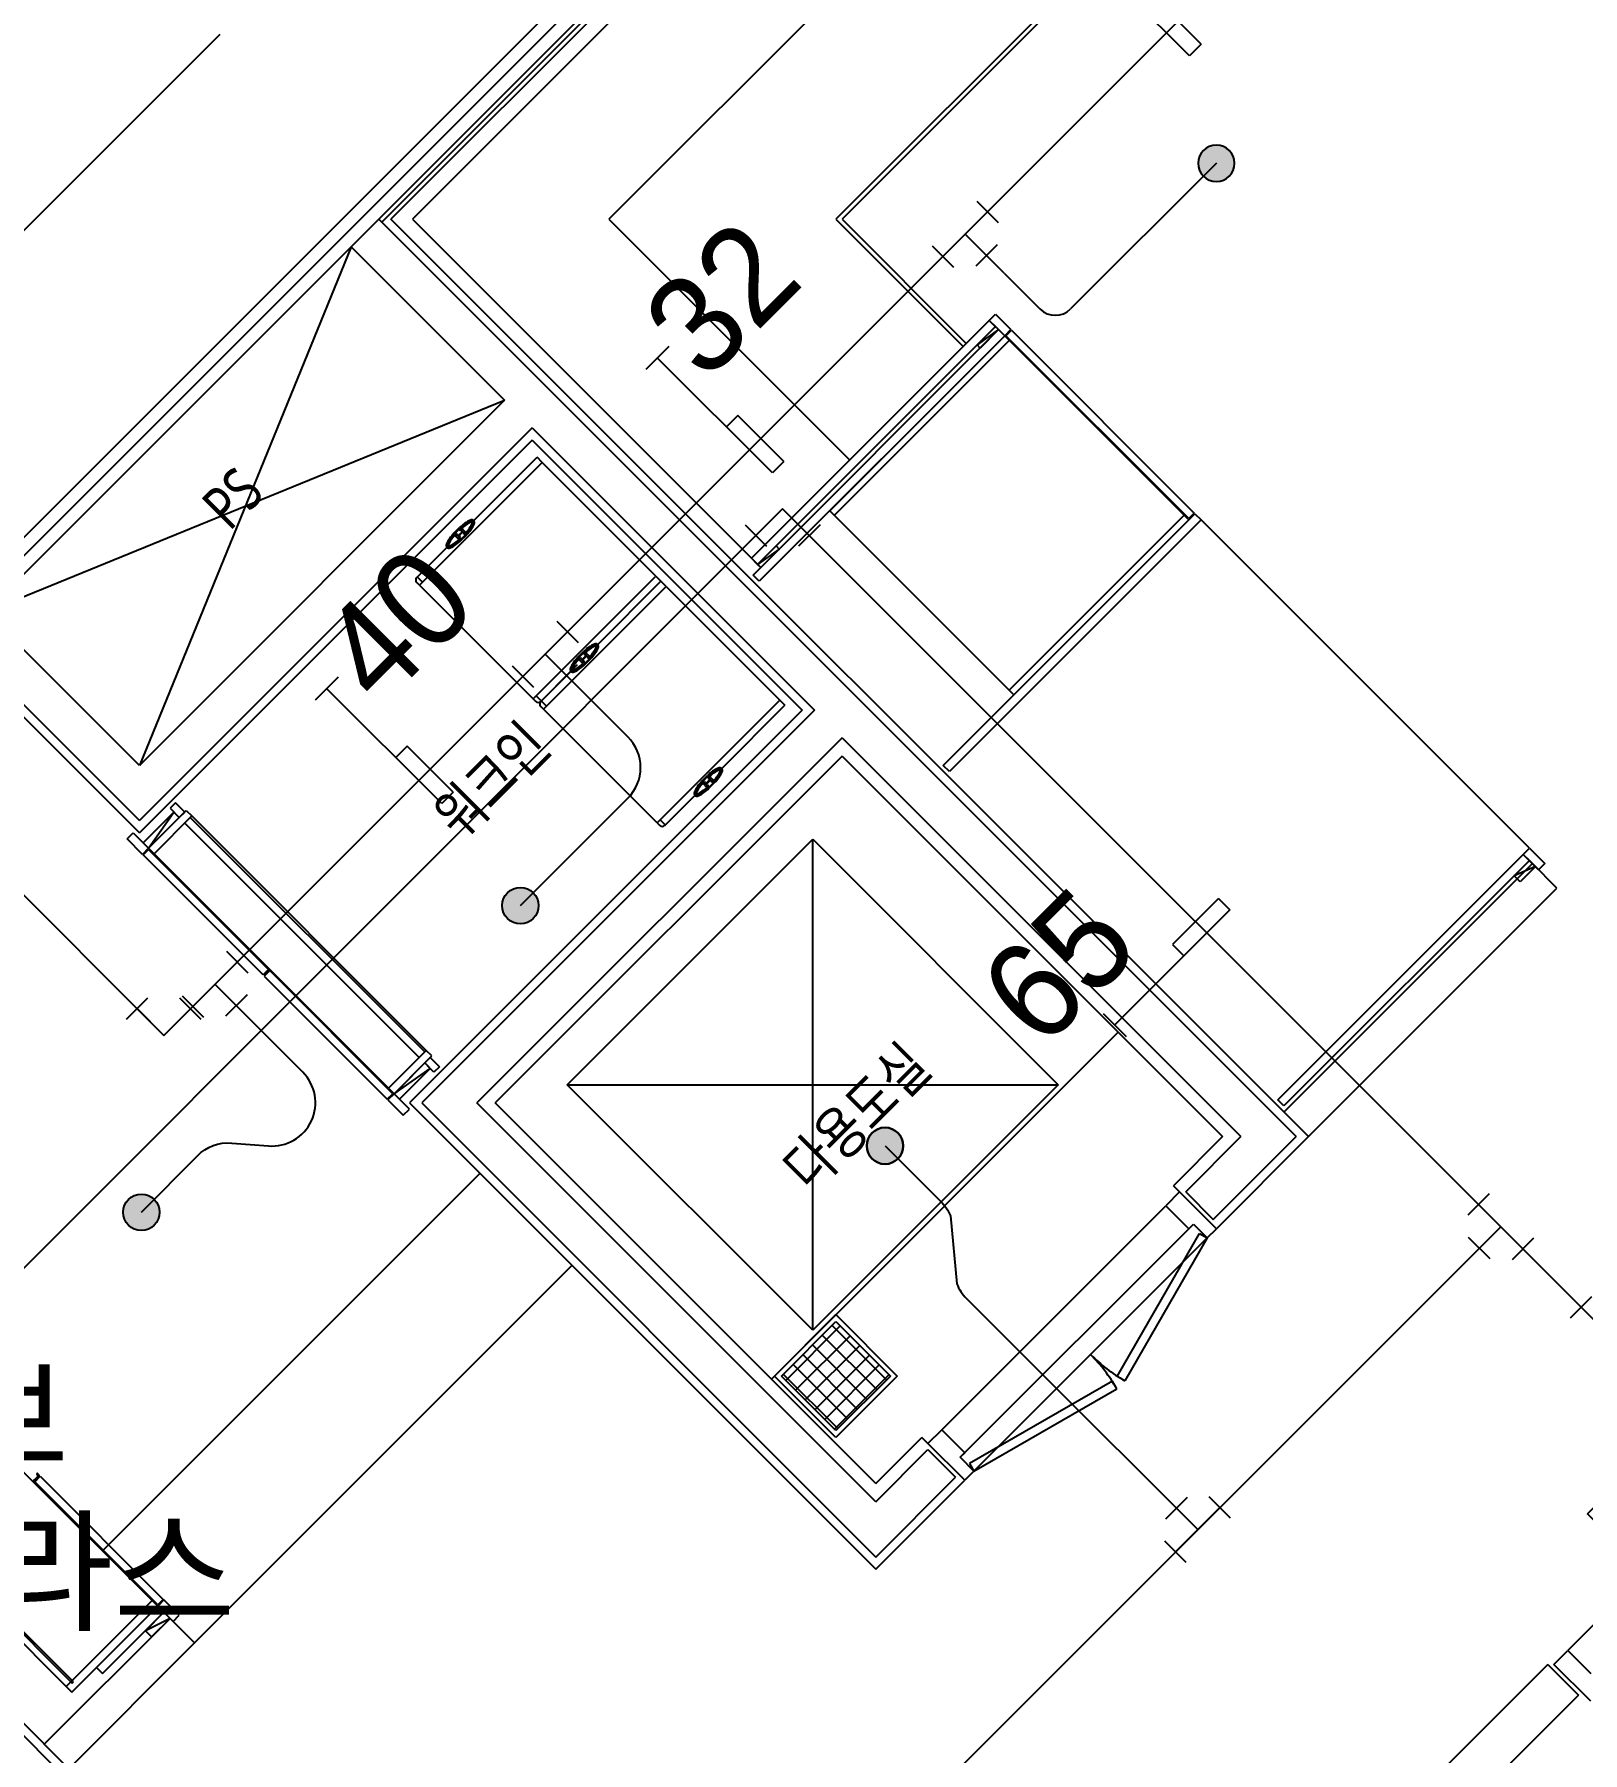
# Model space of a CAD drawing. Header units: millimetres. Extents: x 238075 to 303070, y -258150 to -205841.
# Drawn here: x 274985 to 278553, y -236441 to -232482 of the extents above; entities that cross this region are included whole.
import ezdxf
from ezdxf.enums import TextEntityAlignment as Align

# ---------------------------------------------------------------- set-up
doc = ezdxf.new("R2010")
doc.units = ezdxf.units.MM
doc.header["$LTSCALE"] = 200
for name, color, linetype in [('-소화(SP가지관)', 3, 'Continuous'), ('-소화(SP헤드하향)', 2, 'Continuous'), ('L4', 4, 'Continuous'), ('SP 배관  변경', 6, 'Continuous'), ('SP 후렉시블', 7, 'Continuous'), ('TEX', 3, 'Continuous'), ('아파트', 253, 'Continuous')]:
    doc.layers.add(name, color=color, linetype=linetype)
doc.styles.add('돋움', font='Dotum.ttf')
doc.styles.add('맑은고딕', font='malgun.ttf', dxfattribs={"width": 0.8})
doc.linetypes.add('BATTING', pattern='A,0.0001,-0.1,[134,ltypeshp.shx,S=0.1,R=0,X=-0.1,Y=0],-0.2,[134,ltypeshp.shx,S=0.1,R=180,X=0.1,Y=0],-0.1', length=0.4001)

# ---------------------------------------------------------------- blocks, each defined once
blk = doc.blocks.new('A$C39172136')
at = {"layer": '-소화(SP헤드하향)'}
blk.add_hatch(color=0, dxfattribs=at).paths.add_polyline_path([(0, -42, -1), (0, 42, -1)])
at = {"layer": '-소화(SP헤드하향)', "color": 0}
blk.add_circle((0, 0), 42, dxfattribs=at)
blk = doc.blocks.new('A$C4E9C0D0D')
at = {"layer": '-소화(SP헤드하향)'}
blk.add_hatch(color=0, dxfattribs=at).paths.add_polyline_path([(2642, 2600, -1), (2558, 2600, -1)])
at = {"layer": '-소화(SP헤드하향)', "color": 0}
blk.add_circle((2600, 2600, 0), 42, dxfattribs=at)
blk = doc.blocks.new('A$C78BA73EA')
for p, q in [((0.5, 5), (0.5, 0)), ((1, 5), (0.5, 5)), ((1, 5), (1, 3)), ((1, 3), (0.5, 3)), ((1, 0), (0, 0))]:
    blk.add_line(p, q)
blk = doc.blocks.new('A$C1978247E')
at = {"color": 0}
for p, q in [((-45.1, 90), (45.1, 90)), ((0, 0), (0, 90)), ((-93.8, -45.1), (-93.8, 45.1)), ((93.8, 0), (-93.8, 0)), ((93.8, -45.1), (93.8, 45.1))]:
    blk.add_line(p, q, dxfattribs=at)
blk = doc.blocks.new('A$C476E3A35')
at = {"color": 0}
for p, q in [((112.5, 0), (0, 0)), ((0, 0), (0, -113.2)), ((112.5, 45.1), (112.5, -45.1)), ((-45.1, -113.2), (45.1, -113.2))]:
    blk.add_line(p, q, dxfattribs=at)

msp = doc.modelspace()

# ---------------------------------------------------------------- linework, layer by layer
at = {"layer": '-소화(SP가지관)', "color": 2, "ltscale": 0.25}
for p, q in [((275283.3, -234788.6, 54985.4), (278329.7, -231742.2, 54985.4)), ((274013.6, -233518.9, 54985.4), (275283.3, -234788.6, 54985.4)), ((274540.8, -235743.2, 54985.4), (276709.1, -233574.9, 54985.4)), ((278611.2, -235477, 54985.4), (276709.1, -233574.9, 54985.4))]:
    msp.add_line(p, q, dxfattribs=at)
at = {"layer": '-소화(SP가지관)', "color": 6}
for p, q in [((277219.4, -233032, 54985.4), (277129.7, -232942.2, 54985.4)), ((276251.2, -233999.3, 54985.4), (276161.9, -233910, 54985.4)), ((276227.3, -237366, 54985.4), (278363.8, -235229.5, 54985.4))]:
    msp.add_line(p, q, dxfattribs=at)
at = {"layer": '-소화(SP가지관)', "ltscale": 2}
msp.add_line((277295.9, -235557.9, 54985.4), (277665.6, -235927.6, 54985.4), dxfattribs=at)
for p, q in [((277708.7, -232778.7, 54985.4), (277372.8, -233114.6, 54985.4)), ((277219.4, -233032, 54985.4), (277302.1, -233114.6, 54985.4))]:
    msp.add_line(p, q)
msp.add_arc((277337.4, -233079.2, 54985.4), 50, 225, 315)
at = {"layer": 'L4'}
for p, q in [((278864.8, -229778.7), (274788.3, -233855.2)), ((274809.5, -233791.5, 54985.4), (278847.1, -229754, 54985.4)), ((278886, -229799.9), (274809.5, -233876.4)), ((278893.1, -229807), (275785.3, -232914.7)), ((278900.1, -229814.1), (275806.5, -232907.7)), ((278896.6, -229867.1), (275856, -232907.7)), ((278967.3, -230248.9), (276308.6, -232907.7)), ((278967.3, -230772.2), (276831.8, -232907.7)), ((278967.3, -230786.3), (276846, -232907.7)), ((274357, -233537, 54985.4), (275412.7, -232481.2, 54985.4)), ((275714.6, -232971.3), (275778.3, -232907.7)), ((275778.3, -232907.7), (277892.5, -235021.9)), ((275778.3, -232907.7), (275778.3, -232907.7)), ((277920.8, -235021.9), (275806.5, -232907.7)), ((275856, -232907.7), (276658.6, -233710.2)), ((276308.6, -232907.7), (276863.7, -233462.7)), ((276831.8, -232907.7), (277125.3, -233201.1)), ((276846, -232907.7), (277132.4, -233194)), ((275714.6, -232971.3), (275226.7, -234166.3)), ((275714.6, -232971.3), (276068.2, -233324.9)), ((276637.4, -233689), (277185.4, -233141)), ((277185.4, -233141), (277199.5, -233126.9)), ((277220.8, -233176.4), (277185.4, -233141)), ((277185.4, -233141), (277199.5, -233155.2)), ((277199.5, -233126.9), (277234.9, -233162.2)), ((276640.9, -233727.9), (277206.6, -233162.2)), ((277199.5, -233155.2), (276651.5, -233703.2)), ((277220.8, -233176.4), (276655.1, -233742)), ((276817.7, -233579.4), (277220.8, -233176.4)), ((277157.1, -233197.6), (277199.5, -233155.2)), ((277206.6, -233162.2), (277157.1, -233197.6)), ((277206.6, -233162.2), (277164.2, -233204.6)), ((277199.5, -233155.2), (277206.6, -233162.2)), ((277206.6, -233162.2), (277220.8, -233176.4)), ((277234.9, -233162.2), (277220.8, -233176.4)), ((277220.8, -233176.4), (277645, -233600.6)), ((277223.6, -233176.4), (277236.3, -233163.6)), ((277645, -233597.8), (277223.6, -233176.4)), ((277236.3, -233163.6), (277657.7, -233585.1)), ((276828.3, -233590), (277231.4, -233187)), ((277164.2, -233204.6), (277157.1, -233197.6)), ((274873.2, -233812.8), (276068.2, -233324.9)), ((276068.2, -233324.9), (275226.7, -234166.3)), ((276131.8, -233388.5), (275226.7, -234293.6)), ((276131.8, -233416.8), (275226.7, -234321.9)), ((276131.8, -233388.5), (276782.3, -234039)), ((276131.8, -233416.8), (276754.1, -234039)), ((275996, -233603.5), (276143.1, -233456.4)), ((276155.1, -233468.4), (276143.1, -233456.4)), ((275872.3, -233751.2), (276155.1, -233468.4)), ((276155.1, -233468.4), (275872.3, -233751.2)), ((276416.8, -233730), (276155.1, -233468.4)), ((277242, -234003.7), (276817.7, -233579.4)), ((275951.7, -233631.6), (275964.7, -233618.5)), ((275952.7, -233632.6), (275965.8, -233619.6)), ((275994.6, -233604.9), (275997.1, -233602.4)), ((277079.3, -234166.3), (277659.2, -233586.5)), ((277673.3, -233600.6), (277093.5, -234180.5)), ((277634.4, -233590), (277231.4, -233993.1)), ((277645, -233600.6), (277242, -234003.7)), ((277657.7, -233585.1), (277645, -233597.8)), ((277659.2, -233586.5), (277673.3, -233600.6)), ((278429.9, -234357.2), (277673.3, -233600.6)), ((278429.9, -234357.2), (277673.3, -233600.6)), ((275963.2, -233645.9), (275953.6, -233636.3)), ((275954.1, -233634), (275955.2, -233635.1)), ((275957.9, -233632.5), (275955.2, -233635.1)), ((275959.1, -233639), (275956.6, -233636.5)), ((275959.3, -233633.9), (275957.9, -233632.5)), ((275960.9, -233637.2), (275959.1, -233639)), ((275960.9, -233637.2), (275959.1, -233639)), ((275961.4, -233636), (275960.5, -233636.9)), ((275961.4, -233636), (275960.5, -233636.8)), ((275960.5, -233636.8), (275960.9, -233637.2)), ((275960.5, -233636.9), (275960.9, -233637.2)), ((275962.3, -233638.6), (275960.5, -233640.4)), ((275963, -233642.9), (275960.5, -233640.4)), ((275961.4, -233636), (275961.7, -233636.4)), ((275961.4, -233636), (275961.7, -233636.3)), ((275961.7, -233636.3), (275969.5, -233628.6)), ((275962.6, -233639), (275962.3, -233638.6)), ((275962.7, -233639), (275962.3, -233638.6)), ((275963.5, -233638.1), (275962.6, -233639)), ((275963.5, -233638.1), (275962.7, -233639)), ((275963.1, -233637.8), (275970.9, -233630)), ((275963.5, -233638.1), (275963.1, -233637.8)), ((275963.5, -233638.1), (275963.2, -233637.8)), ((275967, -233641.6), (275964.4, -233644.3)), ((275964.4, -233644.3), (275965.5, -233645.4)), ((275965.5, -233645.4), (275964.4, -233644.3)), ((275965.6, -233624.7), (275968.3, -233622.1)), ((275967, -233626.1), (275965.6, -233624.7)), ((275967, -233633.9), (275965.6, -233632.5)), ((275967, -233641.6), (275965.6, -233640.2)), ((275966.9, -233646.8), (275979.9, -233633.7)), ((275967.2, -233621), (275968.3, -233622.1)), ((275967.9, -233647.8), (275981, -233634.8)), ((275969.1, -233628.2), (275970, -233627.4)), ((275969.1, -233628.2), (275969.5, -233628.6)), ((275969.2, -233628.2), (275970, -233627.4)), ((275969.2, -233628.2), (275969.5, -233628.6)), ((275979.1, -233630), (275969.5, -233620.4)), ((275972.1, -233625.9), (275969.7, -233623.5)), ((275970, -233627.4), (275970.4, -233627.7)), ((275970, -233627.4), (275970.3, -233627.7)), ((275970.3, -233627.7), (275972.1, -233625.9)), ((275970.4, -233627.7), (275972.1, -233625.9)), ((275971.3, -233630.3), (275970.9, -233630)), ((275971.3, -233630.4), (275970.9, -233630)), ((275971.3, -233630.3), (275972.1, -233629.5)), ((275971.3, -233630.4), (275972.1, -233629.5)), ((275971.8, -233629.1), (275973.6, -233627.3)), ((275972.1, -233629.5), (275971.8, -233629.1)), ((275972.1, -233629.5), (275971.8, -233629.2)), ((275974.8, -233633.9), (275973.4, -233632.5)), ((275976, -233629.8), (275973.6, -233627.3)), ((275974.8, -233633.9), (275977.4, -233631.2)), ((275977.4, -233631.2), (275978.5, -233632.3)), ((275978.5, -233632.3), (275977.4, -233631.2)), ((274597.4, -233692.6), (275226.7, -234321.9)), ((275865.9, -233733.6), (275936.6, -233662.9)), ((275935.5, -233663.9), (275938, -233661.5)), ((276651.5, -233703.2), (276637.4, -233689)), ((276651.5, -233703.2), (276694, -233660.7)), ((276701, -233667.8), (276651.5, -233703.2)), ((276701, -233667.8), (276658.6, -233710.2)), ((276694, -233660.7), (276701, -233667.8)), ((275879.4, -233744.2), (275867.3, -233732.2)), ((276133.9, -234012.9), (276416.8, -233730)), ((276133.9, -234012.9), (276416.8, -233730)), ((276416.8, -233730), (276428.8, -233742.1)), ((276655.1, -233742), (276640.9, -233727.9)), ((276658.6, -233710.2), (276651.5, -233703.2)), ((275872.3, -233751.2), (275865.9, -233744.9)), ((275872.3, -233751.2), (276133.9, -234012.9)), ((276158, -234036.9), (276440.8, -233754.1)), ((276158, -234036.9), (276440.8, -233754.1)), ((276281.7, -233889.1), (276428.8, -233742.1)), ((276281.7, -233889.1), (276428.8, -233742.1)), ((276440.8, -233754.1), (276428.8, -233742.1)), ((276440.8, -233754.1), (276702.4, -234015.7)), ((275226.7, -234166.3), (274873.2, -233812.8)), ((274809.5, -233876.4), (275226.7, -234293.6)), ((276280.3, -233890.6), (276282.8, -233888.1)), ((276237.3, -233917.2), (276250.4, -233904.2)), ((276238.4, -233918.3), (276251.5, -233905.2)), ((276239.3, -233922), (276248.9, -233931.6)), ((276240.9, -233920.8), (276239.8, -233919.7)), ((276239.8, -233919.7), (276240.9, -233920.8)), ((276243.5, -233918.1), (276240.9, -233920.8)), ((276242.3, -233922.2), (276244.7, -233924.7)), ((276243.5, -233918.1), (276244.9, -233919.5)), ((276246.6, -233922.9), (276244.7, -233924.7)), ((276247, -233921.7), (276246.2, -233922.5)), ((276247.1, -233921.7), (276246.2, -233922.5)), ((276246.2, -233922.5), (276246.6, -233922.9)), ((276246.2, -233922.5), (276246.6, -233922.9)), ((276248, -233924.3), (276246.2, -233926.1)), ((276248, -233924.3), (276246.2, -233926.1)), ((276246.2, -233926.1), (276248.7, -233928.6)), ((276247, -233921.7), (276247.4, -233922)), ((276247.1, -233921.7), (276247.4, -233922)), ((276247.4, -233922), (276255.2, -233914.3)), ((276248.3, -233924.6), (276248, -233924.3)), ((276248.3, -233924.6), (276248, -233924.3)), ((276249.2, -233923.8), (276248.3, -233924.6)), ((276249.2, -233923.8), (276248.3, -233924.6)), ((276248.8, -233923.4), (276256.6, -233915.7)), ((276249.2, -233923.8), (276248.8, -233923.4)), ((276249.2, -233923.8), (276248.8, -233923.4)), ((276252.7, -233927.3), (276250.1, -233930)), ((276251.1, -233931), (276250.1, -233930)), ((276251.3, -233910.4), (276253.9, -233907.7)), ((276251.3, -233910.4), (276252.7, -233911.8)), ((276251.3, -233918.2), (276252.7, -233919.6)), ((276251.3, -233925.9), (276252.7, -233927.3)), ((276252.5, -233932.5), (276265.6, -233919.4)), ((276253.9, -233907.7), (276252.9, -233906.7)), ((276252.9, -233906.7), (276253.9, -233907.7)), ((276253.6, -233933.5), (276266.7, -233920.5)), ((276254.8, -233913.9), (276255.7, -233913.1)), ((276254.8, -233913.9), (276255.7, -233913.1)), ((276254.8, -233913.9), (276255.2, -233914.3)), ((276254.8, -233913.9), (276255.2, -233914.3)), ((276255.1, -233906.1), (276264.7, -233915.7)), ((276255.4, -233909.1), (276257.8, -233911.6)), ((276255.7, -233913.1), (276256, -233913.4)), ((276255.7, -233913.1), (276256, -233913.4)), ((276256, -233913.4), (276257.8, -233911.6)), ((276256.9, -233916), (276256.6, -233915.7)), ((276256.9, -233916), (276256.6, -233915.7)), ((276256.9, -233916), (276257.8, -233915.2)), ((276256.9, -233916), (276257.8, -233915.2)), ((276257.4, -233914.8), (276259.2, -233913)), ((276257.4, -233914.8), (276259.2, -233913)), ((276257.8, -233915.2), (276257.4, -233914.8)), ((276257.8, -233915.2), (276257.4, -233914.8)), ((276259.1, -233918.2), (276260.5, -233919.6)), ((276259.2, -233913), (276261.7, -233915.5)), ((276260.5, -233919.6), (276263.1, -233916.9)), ((276264.2, -233918), (276263.1, -233916.9)), ((276151.6, -234019.3), (276222.3, -233948.6)), ((276151.6, -234019.3), (276222.3, -233948.6)), ((276221.2, -233949.6), (276223.7, -233947.1)), ((276133.9, -234012.9), (276140.3, -234019.2)), ((276141, -234005.8), (276153, -234017.8)), ((276702.4, -234015.7), (276419.6, -234298.5)), ((276419.6, -234298.5), (276702.4, -234015.7)), ((276702.4, -234015.7), (276714.5, -234027.7)), ((276754.1, -234039), (275849, -234944.1)), ((276782.3, -234039), (275877.3, -234944.1)), ((276158, -234036.9), (276151.6, -234030.6)), ((276165, -234029.8), (276153, -234017.8)), ((276419.6, -234298.5), (276158, -234036.9)), ((276567.4, -234174.8), (276714.5, -234027.7)), ((276846, -234102.7), (276004.5, -234944.1)), ((276846, -234102.7), (277765.2, -235021.9)), ((276846, -234145.1), (276047, -234944.1)), ((276566, -234176.2), (276568.4, -234173.8)), ((276846, -234145.1), (277722.8, -235021.9)), ((277093.5, -234180.5), (277079.3, -234166.3)), ((276523, -234202.9), (276536.1, -234189.9)), ((276524.1, -234204), (276537.1, -234190.9)), ((276524.9, -234207.7), (276534.5, -234217.3)), ((276526.5, -234206.5), (276525.5, -234205.4)), ((276525.5, -234205.4), (276526.5, -234206.5)), ((276529.2, -234203.8), (276526.5, -234206.5)), ((276527.9, -234207.9), (276530.4, -234210.4)), ((276529.2, -234203.8), (276530.6, -234205.2)), ((276532.2, -234208.6), (276530.4, -234210.4)), ((276533.6, -234210), (276531.8, -234211.8)), ((276533.7, -234210), (276531.8, -234211.8)), ((276531.8, -234211.8), (276534.3, -234214.2)), ((276532.7, -234207.3), (276531.9, -234208.2)), ((276532.7, -234207.4), (276531.9, -234208.2)), ((276531.9, -234208.2), (276532.2, -234208.6)), ((276531.9, -234208.2), (276532.2, -234208.5)), ((276532.7, -234207.3), (276533.1, -234207.7)), ((276532.7, -234207.4), (276533.1, -234207.7)), ((276533.1, -234207.7), (276540.8, -234199.9)), ((276534, -234210.3), (276533.6, -234210)), ((276534, -234210.3), (276533.7, -234210)), ((276534.8, -234209.5), (276534, -234210.3)), ((276534.9, -234209.5), (276534, -234210.3)), ((276534.5, -234209.1), (276542.3, -234201.3)), ((276534.8, -234209.5), (276534.5, -234209.1)), ((276534.9, -234209.5), (276534.5, -234209.1)), ((276538.4, -234213), (276535.7, -234215.6)), ((276536.9, -234196.1), (276539.6, -234193.4)), ((276536.9, -234196.1), (276538.4, -234197.5)), ((276537, -234203.8), (276538.4, -234205.2)), ((276537, -234211.6), (276538.4, -234213)), ((276538.2, -234218.1), (276551.3, -234205.1)), ((276539.6, -234193.4), (276538.5, -234192.3)), ((276538.5, -234192.3), (276539.6, -234193.4)), ((276539.3, -234219.2), (276552.3, -234206.1)), ((276540.5, -234199.6), (276541.3, -234198.7)), ((276540.5, -234199.6), (276541.3, -234198.7)), ((276540.5, -234199.6), (276540.8, -234199.9)), ((276540.5, -234199.6), (276540.8, -234199.9)), ((276540.8, -234191.8), (276550.4, -234201.4)), ((276541, -234194.8), (276543.5, -234197.3)), ((276541.3, -234198.7), (276541.7, -234199.1)), ((276541.3, -234198.7), (276541.7, -234199.1)), ((276541.7, -234199.1), (276543.5, -234197.3)), ((276542.6, -234201.7), (276542.3, -234201.3)), ((276542.6, -234201.7), (276542.3, -234201.4)), ((276542.6, -234201.7), (276543.5, -234200.8)), ((276542.6, -234201.7), (276543.5, -234200.9)), ((276543.1, -234200.5), (276544.9, -234198.7)), ((276543.1, -234200.5), (276544.9, -234198.7)), ((276543.5, -234200.8), (276543.1, -234200.5)), ((276543.5, -234200.9), (276543.1, -234200.5)), ((276544.7, -234203.8), (276546.1, -234205.2)), ((276544.9, -234198.7), (276547.4, -234201.2)), ((276546.1, -234205.2), (276548.8, -234202.6)), ((276549.9, -234203.7), (276548.8, -234202.6)), ((275310.2, -234252.6), (275297.4, -234265.3)), ((275331.4, -234273.8), (275310.2, -234252.6)), ((276437.3, -234304.9), (276508, -234234.2)), ((276506.9, -234235.3), (276509.4, -234232.8)), ((276536.8, -234216.7), (276535.7, -234215.6)), ((275235.2, -234344.5), (275305.9, -234273.8)), ((275247.9, -234357.2), (275334.9, -234270.3)), ((275247.9, -234357.2), (275305.9, -234273.8)), ((275318.6, -234286.5), (275247.9, -234357.2)), ((275347.6, -234283), (275260.7, -234370)), ((275297.4, -234265.3), (275318.6, -234286.5)), ((275305.9, -234273.8), (275318.6, -234286.5)), ((275318.6, -234286.5), (275331.4, -234273.8)), ((275334.9, -234270.3), (275347.6, -234283)), ((275884.3, -234826.8), (275344.1, -234286.5)), ((275887.9, -234823.2), (275347.6, -234283)), ((276426.7, -234291.5), (276438.7, -234303.5)), ((275198.4, -234336), (275212.6, -234321.9)), ((275212.6, -234321.9), (275247.9, -234357.2)), ((275871.6, -234839.5), (275331.4, -234299.2)), ((276419.6, -234298.5), (276426, -234304.9)), ((275233.8, -234371.4), (275198.4, -234336)), ((275247.9, -234357.2), (275233.8, -234371.4)), ((275247.9, -234357.2), (275235.2, -234344.5)), ((275235.3, -234372.8), (275248, -234360.1)), ((275260.7, -234370), (275247.9, -234357.2)), ((275248, -234360.1), (275524.4, -234636.5)), ((275800.9, -234910.2), (275260.7, -234370)), ((276212.9, -234902.4, 0), (276778.6, -234336.7, 0)), ((276778.6, -235468.1, 0), (276778.6, -234336.7, 0)), ((276778.6, -234336.7, 0), (277344.3, -234902.4, 0)), ((277850.1, -234937.1), (278415.8, -234371.4)), ((278415.8, -234371.4), (278429.9, -234357.2)), ((278415.8, -234371.4), (278429.9, -234385.5)), ((278451.1, -234406.7), (278415.8, -234371.4)), ((278429.9, -234357.2), (278465.3, -234392.6)), ((275511.7, -234649.3), (275235.3, -234372.8)), ((278429.9, -234385.5), (277864.2, -234951.2)), ((278437, -234392.6), (277864.2, -234965.3)), ((278394.6, -234420.9), (278429.9, -234385.5)), ((278444.1, -234399.7), (278394.6, -234420.9)), ((278444.1, -234399.7), (278408.7, -234435)), ((278429.9, -234385.5), (278444.1, -234399.7)), ((278493.5, -234449.2), (278437, -234392.6)), ((278465.3, -234392.6), (278451.1, -234406.7)), ((277920.8, -235021.9), (278493.5, -234449.2)), ((278408.7, -234435), (278394.6, -234420.9)), ((275524.4, -234636.5), (275511.7, -234649.3)), ((275527.2, -234636.5), (275513.1, -234650.7)), ((275527.2, -234639.4), (275514.5, -234652.1)), ((275810.7, -234922.9), (275527.2, -234639.4)), ((275514.5, -234652.1), (275798, -234935.6)), ((277482.4, -234781.5), (276683.4, -235580.5)), ((275887.9, -234823.2), (275800.9, -234910.2)), ((275813.6, -234922.9), (275900.6, -234835.9)), ((275884.3, -234852.2), (275897.1, -234839.5)), ((275900.6, -234835.9), (275887.9, -234823.2)), ((275897.1, -234839.5), (275918.3, -234860.7)), ((276068.2, -237482.6), (273437.7, -234852.2)), ((275884.3, -234852.2), (275813.6, -234922.9)), ((275813.6, -234922.9), (275897.1, -234864.9)), ((275826.3, -234935.6), (275897.1, -234864.9)), ((275905.5, -234873.4), (275884.3, -234852.2)), ((275897.1, -234864.9), (275884.3, -234852.2)), ((275918.3, -234860.7), (275905.5, -234873.4)), ((275798, -234935.6), (275810.7, -234922.9)), ((275813.6, -234922.9), (275799.5, -234937.1)), ((275800.9, -234910.2), (275813.6, -234922.9)), ((275813.6, -234922.9), (275826.3, -234935.6)), ((275849, -234958.3), (275813.6, -234922.9)), ((276212.9, -234902.4, 0), (277344.3, -234902.4, 0)), ((276778.6, -235468.1, 0), (276212.9, -234902.4, 0)), ((277344.3, -234902.4, 0), (276778.6, -235468.1, 0)), ((275799.5, -234937.1), (275834.8, -234972.4)), ((275834.8, -234972.4), (275849, -234958.3)), ((275849, -234944.1), (276923.8, -236018.9)), ((275877.3, -234944.1), (276923.8, -235990.6)), ((276923.8, -235863.4), (276004.5, -234944.1)), ((276923.8, -235820.9), (276047, -234944.1)), ((277864.2, -234951.2), (277850.1, -234937.1)), ((277722.8, -235021.9), (277609.7, -235135)), ((277637.9, -235149.2), (277765.2, -235021.9)), ((277701.6, -235212.8), (277892.5, -235021.9)), ((277708.7, -235234), (277920.8, -235021.9)), ((275141.9, -235976.5), (276011.6, -235106.8)), ((277623.8, -235149.2), (277592, -235181)), ((277623.8, -235149.2), (277609.7, -235135)), ((277708.7, -235234), (277623.8, -235149.2)), ((277637.9, -235149.2), (277701.6, -235212.8)), ((277075.8, -235697.2), (277592, -235181)), ((277592, -235181), (277645, -235234)), ((277118.2, -235760.8), (277655.6, -235223.4)), ((277645, -235234), (277655.6, -235223.4)), ((277655.6, -235223.4), (277687.4, -235255.3)), ((277655.6, -235223.4), (277687.4, -235255.3)), ((277687.4, -235255.3), (277708.7, -235234)), ((277687.4, -235255.3), (277150, -235792.7)), ((277480.1, -235574.3), (277670.1, -235245.3)), ((277687.4, -235255.3), (277497.4, -235584.3)), ((277670.1, -235245.3), (277687.4, -235255.3)), ((275354, -236188.6), (276223.7, -235318.9)), ((276690.4, -235573.5), (276831.8, -235432)), ((276831.8, -235432), (276973.3, -235573.5)), ((276706.3, -235573.5), (276831.8, -235447.9)), ((276842, -235458.1), (276716.5, -235583.7)), ((276864.5, -235480.6), (276739, -235606.1)), ((276800.4, -235479.4), (276926, -235604.9)), ((276822.9, -235456.9), (276948.4, -235582.4)), ((276831.8, -235447.9), (276957.4, -235573.5)), ((276886.9, -235503), (276761.4, -235628.6)), ((276778, -235501.8), (276903.5, -235627.3)), ((276733.1, -235546.7), (276858.6, -235672.2)), ((276755.5, -235524.3), (276881, -235649.8)), ((276909.4, -235525.5), (276783.9, -235651)), ((276931.8, -235547.9), (276806.3, -235673.5)), ((276831.8, -235714.9), (276690.4, -235573.5)), ((276831.8, -235699), (276706.3, -235573.5)), ((276710.6, -235569.2), (276836.1, -235694.7)), ((276954.3, -235570.4), (276828.8, -235695.9)), ((276957.4, -235573.5), (276831.8, -235699)), ((276973.3, -235573.5), (276831.8, -235714.9)), ((277469.1, -235585.3), (277140, -235775.3)), ((277479.1, -235602.7), (277469.1, -235585.3)), ((277497.4, -235584.3), (277480.1, -235574.3)), ((277150, -235792.7), (277479.1, -235602.7)), ((279091.1, -235633.6), (278518.3, -236206.3)), ((276923.8, -235820.9), (277029.8, -235714.9)), ((277044, -235729), (277029.8, -235714.9)), ((277044, -235729), (277075.8, -235697.2)), ((277075.8, -235697.2), (277128.8, -235750.2)), ((276923.8, -235863.4), (277044, -235743.2)), ((277128.8, -235813.9), (277044, -235729)), ((277044, -235743.2), (277107.6, -235806.8)), ((277128.8, -235750.2), (277118.2, -235760.8)), ((275269.1, -236103.8), (274950.9, -235785.6)), ((277118.2, -235760.8), (277150, -235792.7)), ((277150, -235792.7), (277118.2, -235760.8)), ((277150, -235792.7), (277128.8, -235813.9)), ((277140, -235775.3), (277150, -235792.7)), ((274984.1, -235816.2), (274995.5, -235804.7)), ((274992.6, -235805.1), (274984.8, -235812.9)), ((274985.6, -235817.4), (274998.4, -235804.7)), ((275269.1, -236101), (274985.6, -235817.4)), ((274990.4, -235799.8), (274992.8, -235803.1)), ((274990.6, -235798.4), (274990.5, -235798.5)), ((274995.5, -235801.9), (274992, -235798.4)), ((274998.4, -235804.7), (275281.9, -236088.2)), ((276923.8, -235990.6), (277107.6, -235806.8)), ((276923.8, -236018.9), (277128.8, -235813.9)), ((276061.1, -237503.9), (274399.4, -235842.2)), ((274753, -235983.6), (275071.2, -236301.8)), ((274773.5, -235982.9), (275071.9, -236281.3)), ((275074.7, -236278.4), (274776.3, -235980)), ((275058.4, -236289), (275256.4, -236091.1)), ((275269.1, -236103.8), (275071.2, -236301.8)), ((275071.2, -236301.8), (275269.1, -236103.8)), ((275269.1, -236103.8), (275127.7, -236245.2)), ((275281.9, -236088.2), (275269.1, -236101)), ((275283.3, -236089.6), (275269.1, -236103.8)), ((275283.3, -236117.9), (275269.1, -236103.8)), ((275269.1, -236103.8), (275304.5, -236139.1)), ((275318.6, -236125), (275283.3, -236089.6)), ((275007.5, -236422), (275297.4, -236132.1)), ((275141.9, -236259.3), (275283.3, -236117.9)), ((275240.9, -236160.4), (275283.3, -236117.9)), ((275297.4, -236132.1), (275240.9, -236160.4)), ((275297.4, -236132.1), (275255, -236174.5)), ((275283.3, -236117.9), (275297.4, -236132.1)), ((275354, -236188.6), (275297.4, -236132.1)), ((275304.5, -236139.1), (275318.6, -236125)), ((275064.1, -236478.6), (275354, -236188.6)), ((275255, -236174.5), (275240.9, -236160.4)), ((278486.5, -236238.1), (278518.3, -236206.3)), ((278518.3, -236206.3), (278571.3, -236259.3)), ((275127.7, -236245.2), (275141.9, -236259.3)), ((278472.3, -236238.1), (277341, -237369.5)), ((278472.3, -236238.1), (278543, -236308.8)), ((278571.3, -236323), (278486.5, -236238.1)), ((275071.9, -236281.3), (275074.7, -236278.4)), ((278543, -236308.8), (277482.4, -237369.5))]:
    msp.add_line(p, q, dxfattribs=at)
at = {"layer": 'L4', "extrusion": (-3e-16, -3e-16, -1)}
for p, q in [((275959.3, -233633.9), (275956.6, -233636.5)), ((275959.3, -233633.9), (275956.6, -233636.5)), ((275959.1, -233633.7), (275959.3, -233633.9)), ((275965.6, -233640.2), (275963, -233642.9)), ((275965.6, -233640.2), (275963, -233642.9)), ((276244.9, -233919.5), (276242.3, -233922.2)), ((276244.9, -233919.6), (276242.3, -233922.2)), ((276251.3, -233925.9), (276248.7, -233928.6)), ((276251.3, -233925.9), (276248.7, -233928.6)), ((276251.4, -233926.1), (276251.3, -233925.9)), ((276530.6, -234205.2), (276527.9, -234207.9)), ((276530.6, -234205.2), (276528, -234207.9)), ((276537, -234211.6), (276534.3, -234214.2)), ((276537, -234211.6), (276534.3, -234214.2)), ((276537.1, -234211.7), (276537, -234211.6))]:
    msp.add_line(p, q, dxfattribs=at)
at = {"layer": 'L4', "extrusion": (3e-16, 3e-16, -1)}
for p, q in [((275966.9, -233626), (275967, -233626.1)), ((275967, -233626.1), (275969.7, -233623.5)), ((275967, -233626.1), (275969.7, -233623.5)), ((275973.4, -233632.5), (275976, -233629.8)), ((275973.4, -233632.5), (275976, -233629.8)), ((276252.7, -233911.8), (276255.4, -233909.1)), ((276252.7, -233911.8), (276255.3, -233909.1)), ((276259.1, -233918.1), (276261.7, -233915.5)), ((276259.1, -233918.2), (276261.7, -233915.5)), ((276259.2, -233918.3), (276259.1, -233918.2)), ((276538.4, -234197.5), (276541, -234194.8)), ((276538.4, -234197.5), (276541, -234194.8)), ((276544.7, -234203.8), (276547.4, -234201.2)), ((276544.7, -234203.8), (276547.4, -234201.2)), ((276544.9, -234204), (276544.7, -234203.8))]:
    msp.add_line(p, q, dxfattribs=at)
at = {"layer": 'L4'}
for centre, radius, start, end in [((276022.7, -233675.2), 81.1, 114.0954, 135.658), ((276022.7, -233675.2), 79.6, 113.7301, 135.6641), ((276022.9, -233675.6), 78, 113.8003, 135.5984), ((276022.9, -233675.6), 76.8, 113.8308, 134.1021), ((276022.9, -233675.6), 76.8, 113.8308, 134.1021), ((275923.9, -233576.6), 78, 314.4016, 336.1997), ((275923.9, -233576.6), 76.8, 315.8979, 336.1692), ((275924.3, -233576.8), 79.6, 314.3359, 336.2699), ((275924.3, -233576.8), 81.1, 314.342, 335.9046), ((275992.5, -233607), 6.5, 44.9062, 116.3201), ((275992.5, -233607), 5, 44.8723, 111.172), ((275992.5, -233607), 3, 339.7251, 110.2749), ((275992.5, -233607), 1.8, 340.7463, 109.2537), ((275992.5, -233607), 5, 338.828, 45.1277), ((275992.5, -233607), 6.5, 333.6799, 45.0938), ((275940.1, -233659.3), 6.5, 153.6799, 225.0938), ((276008.3, -233689.6), 81.1, 134.3216, 155.8855), ((275940.1, -233659.3), 5, 158.828, 225.1277), ((276008.3, -233689.6), 79.6, 134.3154, 156.2508), ((275940.2, -233659.3), 3, 159.7251, 290.2749), ((276008.7, -233689.8), 78, 134.3805, 156.1801), ((275940.2, -233659.3), 1.8, 160.7463, 289.2537), ((276008.7, -233689.8), 76.8, 135.875, 156.1478), ((276008.7, -233689.8), 76.8, 135.875, 156.1478), ((275909.7, -233590.7), 76.8, 293.8095, 314.0792), ((275909.7, -233590.8), 78, 293.7807, 315.5774), ((275909.9, -233591.1), 79.6, 293.7109, 315.6436), ((275909.9, -233591.1), 81.1, 294.0763, 315.6375), ((275940.1, -233659.4), 6.5, 224.9062, 296.3201), ((275940.1, -233659.4), 5, 224.8723, 291.172), ((275871.6, -233739.2), 8, 135, 225), ((276308.4, -233960.9), 81.1, 114.0954, 135.658), ((276308.4, -233960.9), 79.6, 113.7301, 135.6641), ((276308.6, -233961.3), 78, 113.8003, 135.5984), ((276308.6, -233961.3), 76.8, 113.8308, 134.1021), ((276209.6, -233862.2), 78, 314.4016, 336.1997), ((276209.6, -233862.3), 76.8, 315.8979, 336.1692), ((276209.6, -233862.3), 76.8, 315.8979, 336.1692), ((276210, -233862.5), 79.6, 314.3359, 336.2699), ((276210, -233862.5), 81.1, 314.342, 335.9046), ((276278.2, -233892.7), 6.5, 44.9062, 116.3201), ((276278.2, -233892.7), 5, 44.8723, 111.172), ((276278.2, -233892.7), 3, 339.7251, 110.2749), ((276278.1, -233892.7), 1.8, 340.7463, 109.2537), ((276278.2, -233892.7), 5, 338.828, 45.1277), ((276278.2, -233892.7), 6.5, 333.6799, 45.0938), ((276294, -233975.2), 81.1, 134.3625, 155.9237), ((276294, -233975.2), 79.6, 134.3564, 156.2891), ((276294.4, -233975.4), 78, 134.4226, 156.2193), ((276294.4, -233975.4), 76.8, 135.9208, 156.1905), ((276195.4, -233876.5), 76.8, 293.8522, 314.125), ((276195.4, -233876.5), 76.8, 293.8522, 314.125), ((276195.4, -233876.5), 78, 293.8199, 315.6195), ((276195.6, -233876.9), 79.6, 293.7492, 315.6846), ((276195.6, -233876.9), 81.1, 294.1145, 315.6784), ((276225.8, -233945), 6.5, 153.6799, 225.0938), ((276225.8, -233945), 5, 158.828, 225.1277), ((276225.8, -233945), 6.5, 224.9062, 296.3201), ((276225.8, -233945), 5, 224.8723, 291.172), ((276225.8, -233945), 3, 159.7251, 290.2749), ((276225.9, -233945), 1.8, 160.7463, 289.2537), ((276145.9, -234013.6), 8, 225, 315), ((276157.3, -234024.9), 8, 135, 225), ((276594.1, -234246.5), 81.1, 114.0954, 135.658), ((276594.1, -234246.5), 79.6, 113.7301, 135.6641), ((276563.8, -234178.3), 6.5, 44.9062, 116.3201), ((276563.8, -234178.3), 5, 44.8723, 111.172), ((276563.8, -234178.4), 6.5, 333.6799, 45.0938), ((276579.7, -234260.9), 81.1, 134.3625, 155.9237), ((276579.7, -234260.9), 79.6, 134.3564, 156.2891), ((276580.1, -234261.1), 78, 134.4226, 156.2193), ((276580.1, -234261.1), 76.8, 135.9208, 156.1905), ((276594.3, -234246.9), 78, 113.8003, 135.5984), ((276594.3, -234246.9), 76.8, 113.8308, 134.1021), ((276495.3, -234147.9), 78, 314.4016, 336.1997), ((276495.3, -234147.9), 76.8, 315.8979, 336.1692), ((276495.3, -234147.9), 76.8, 315.8979, 336.1692), ((276495.6, -234148.1), 79.6, 314.3359, 336.2699), ((276495.6, -234148.1), 81.1, 314.342, 335.9046), ((276563.8, -234178.4), 3, 339.7251, 110.2749), ((276563.8, -234178.4), 1.8, 340.7463, 109.2537), ((276563.8, -234178.4), 5, 338.828, 45.1277), ((276511.5, -234230.7), 6.5, 153.6799, 225.0938), ((276511.5, -234230.7), 5, 158.828, 225.1277), ((276511.5, -234230.7), 6.5, 224.9062, 296.3201), ((276511.5, -234230.7), 5, 224.8723, 291.172), ((276511.5, -234230.7), 3, 159.7251, 290.2749), ((276511.5, -234230.7), 1.8, 160.7463, 289.2537), ((276481.1, -234162.2), 76.8, 293.8522, 314.125), ((276481.1, -234162.1), 76.8, 293.8522, 314.125), ((276481.1, -234162.2), 78, 293.8199, 315.6195), ((276481.3, -234162.5), 79.6, 293.7492, 315.6846), ((276481.3, -234162.5), 81.1, 294.1145, 315.6784), ((276431.6, -234299.3), 8, 225, 315), ((277687.4, -235255.3), 380, 225, 240), ((277150, -235792.7), 380, 30, 45), ((274983.4, -235811.5), 2, 225, 315), ((274991.2, -235799.2), 1, 135, 215.5377), ((274991.3, -235799.1), 1, 45, 135), ((274991.6, -235804), 1.5, 315, 35.5377), ((274994.1, -235803.3), 2, 315, 45)]:
    msp.add_arc(centre, radius, start, end, dxfattribs=at)
at = {"layer": 'SP 배관  변경'}
msp.add_line((275495.5, -234765.3, 54985.4), (275401, -234670.8, 54985.4), dxfattribs=at)
at = {"layer": 'SP 후렉시블', "linetype": 'BATTING', "ltscale": 5, "elevation": 54985.4}
for points in [[(276104.9, -234489.5), (276352.4, -234242, 0.414214), (276352.4, -234100.6), (276251.2, -233999.3), (276229.9, -233978.1)], [(276945, -235043.1), (277073.1, -235170.4, -0.103366), (277095.6, -235204.5), (277110.5, -235360.8, 0.102535), (277132.7, -235394.8), (277295.9, -235557.9), (277317.1, -235579.1)]]:
    msp.add_lwpolyline(points, format="xyb", dxfattribs=at)
at = {"layer": 'SP 후렉시블', "color": 6, "linetype": 'BATTING', "ltscale": 5, "elevation": 54985.4}
msp.add_lwpolyline([(275231.3, -235196.1), (275360.6, -235065.9, -0.220631), (275439.5, -235036.6), (275524.5, -235043.3, 0.697236), (275603.1, -234873), (275495.5, -234765.3), (275474.3, -234744.1)], format="xyb", dxfattribs=at)
at = {"layer": '아파트'}
msp.add_circle((263075.4, -230841.1, 54985.4), 25000, dxfattribs=at)

# ---------------------------------------------------------------- block references
at = {"layer": '-소화(SP가지관)', "color": 2, "ltscale": 0.25}
for name, p, xscale, yscale, zscale, rotation in [('A$C1978247E', (277129.7, -232942.2, 54985.4), 0.773119999980927, 0.773119999980927, 0.773119999980927, 225), ('A$C476E3A35', (276709.1, -233574.9, 54985.4), 0.7731199999823014, 0.7731199999823014, 0.7731199999823014, 315.0000000007042), ('A$C1978247E', (276161.9, -233910, 54985.4), 0.773119999980927, 0.773119999980927, 0.773119999980927, 225), ('A$C1978247E', (275401, -234670.8, 54985.4), 0.773119999980927, 0.773119999980927, 0.773119999980927, 225), ('A$C476E3A35', (275283.3, -234788.6, 54985.4), -0.7731199999823014, 0.7731199999823014, 0.7731199999823013, 225), ('A$C1978247E', (278363.8, -235229.5, 54985.4), 0.773119999980927, 0.773119999980927, 0.773119999980927, 135), ('A$C476E3A35', (278611.2, -235477, 54985.4), -0.7731199999823014, 0.7731199999823014, 0.7731199999823013, 225), ('A$C1978247E', (277665.6, -235927.6, 54985.4), -0.773119999980927, 0.773119999980927, 0.773119999980927, 44.99999999999984), ('A$C476E3A35', (278563.9, -235891.3, 54985.4), -0.7731199999823014, 0.7731199999823014, 0.7731199999823013, 134.9999999999999)]:
    msp.add_blockref(name, p, dxfattribs=dict(at, xscale=xscale, yscale=yscale, zscale=zscale, rotation=rotation))
at = {"layer": '-소화(SP헤드하향)', "ltscale": 0.2, "xscale": -1, "rotation": 134.9999999999999}
msp.add_blockref('A$C4E9C0D0D', (277708.7, -229101.8, 54985.4), dxfattribs=at)
at = {"layer": '-소화(SP헤드하향)', "ltscale": 0.2}
for p, rotation in [((276104.9, -234489.5, 54985.4), 45), ((276945, -235043.1, 54985.4), 135), ((276945, -235043.1, 54985.4), 134.9999999999999), ((275231.3, -235196.1, 54985.4), 45)]:
    msp.add_blockref('A$C39172136', p, dxfattribs=dict(at, rotation=rotation))
at = {"layer": '-소화(SP헤드하향)', "color": 12, "ltscale": 0.2, "xscale": -1, "rotation": 134.9999999999999}
msp.add_blockref('A$C39172136', (276945, -235043.1, 54985.4), dxfattribs=at)
at = {"xscale": -75, "yscale": 75, "zscale": 75}
for p, rotation in [((277355.1, -232292.5, 54985.4), 225), ((276393.8, -233253.8, 54985.4), 225), ((275631.8, -234015.8, 54985.4), 225), ((277501.1, -234791.1, 54985.4), 315)]:
    msp.add_blockref('A$C78BA73EA', p, dxfattribs=dict(at, rotation=rotation))

# ---------------------------------------------------------------- texts
at = {"layer": 'L4', "style": '맑은고딕', "width": 0.8}
for s, p in [('PS', (275441.4, -233550.6, 0)), ('워크인', (276037.4, -234200.9)), ('다용도실', (276878.9, -234976.4))]:
    msp.add_text(s, height=100, rotation=45, dxfattribs=at).set_placement(p, align=Align.MIDDLE_CENTER)
at = {"layer": 'TEX', "style": '돋움'}
for s, p in [('32', (276531.3, -233285.7, 54985.4)), ('40', (275782.5, -234035.9, 54985.4)), ('65', (277307.2, -234824.2, 54985.4))]:
    msp.add_text(s, height=225, rotation=45, dxfattribs=at).set_placement(p)
at = {"layer": 'TEX', "linetype": 'Continuous', "style": '돋움'}
for s, p in [('알람밸브', (273936.3, -235780.8, 54985.4)), ('사이트글라스', (273754.7, -236137.1, 54985.4))]:
    msp.add_text(s, height=225, dxfattribs=at).set_placement(p)

doc.saveas('drawing.dxf')
